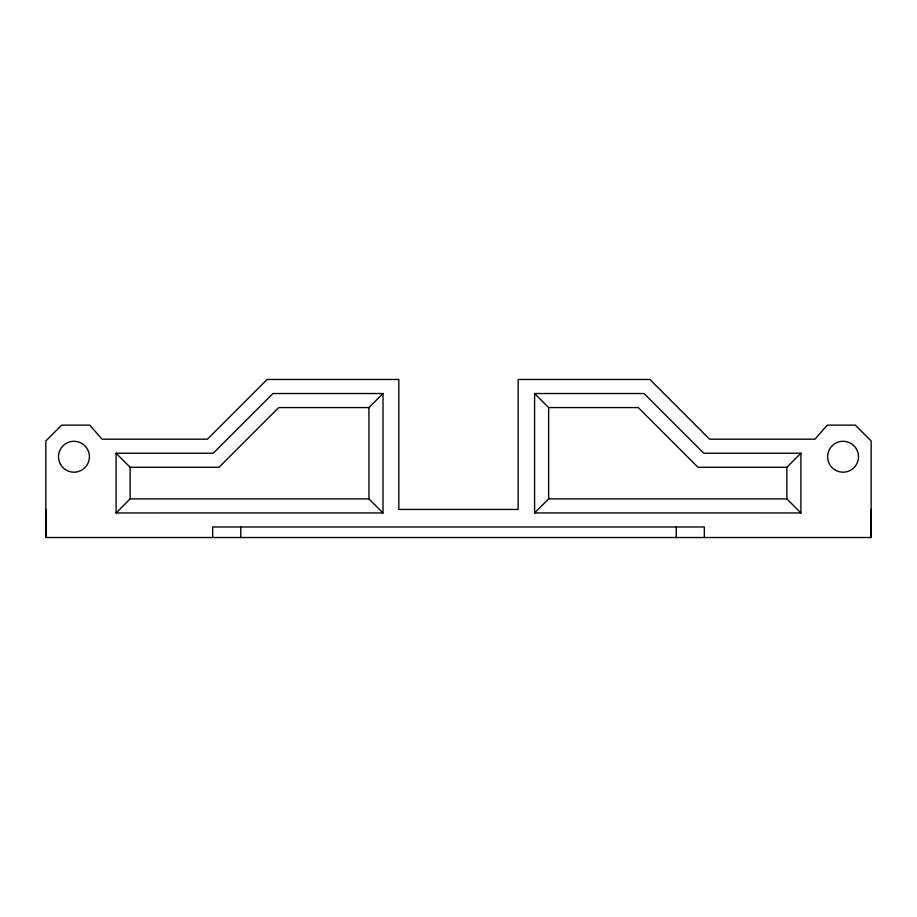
<?xml version="1.0" encoding="UTF-8"?>
<svg xmlns="http://www.w3.org/2000/svg" width="917" height="917" viewBox="0 0 917 917"><rect width="100%" height="100%" fill="white"/><g stroke="black" fill="none" stroke-linecap="round" stroke-linejoin="round"><path stroke-width="1.38" d="M871.15 509.439L871.15 537.522L45.85 537.522L45.85 509.428M116.092 512.958L130.134 498.905L130.134 467.28L116.092 453.227L116.092 512.958L382.997 512.935L382.997 393.531L272.922 393.531L213.214 453.227L116.092 453.227M382.997 512.935L368.943 498.894L368.943 407.572L382.997 393.531M534.588 512.935L548.641 498.882L548.641 407.572L534.588 393.531L534.588 512.935L800.908 512.958L800.908 453.227L703.786 453.227L644.078 393.531L534.588 393.531M548.641 407.572L638.266 407.572L697.963 467.28L786.866 467.28L800.908 453.227M368.943 407.572L278.734 407.572L219.037 467.28L130.134 467.28M548.641 498.882L786.866 498.905L800.908 512.958M130.134 498.905L368.943 498.894M871.15 537.522L871.15 440.939L855.343 425.133L827.249 425.133L814.961 439.186L709.598 439.186L649.901 379.478L518.174 379.478L518.174 509.428L398.826 509.428L398.826 379.478L267.099 379.478L207.402 439.186L102.039 439.186L89.751 425.133L61.657 425.133L45.85 440.939L45.85 537.522M786.866 467.28L786.866 498.905M704.336 537.522L704.336 526.977L212.664 526.977L212.664 537.522M676.242 526.977L676.242 537.522M240.758 526.977L240.758 537.522M835.33 470.123A15.451 15.451 0 0 0 858.507 456.746A15.451 15.451 0 0 0 835.33 443.358A15.451 15.451 0 0 0 835.33 470.123M60.568 464.472A15.451 15.451 0 0 0 87.333 464.472A15.451 15.451 0 0 0 73.945 441.295A15.451 15.451 0 0 0 60.568 464.472"/></g></svg>
